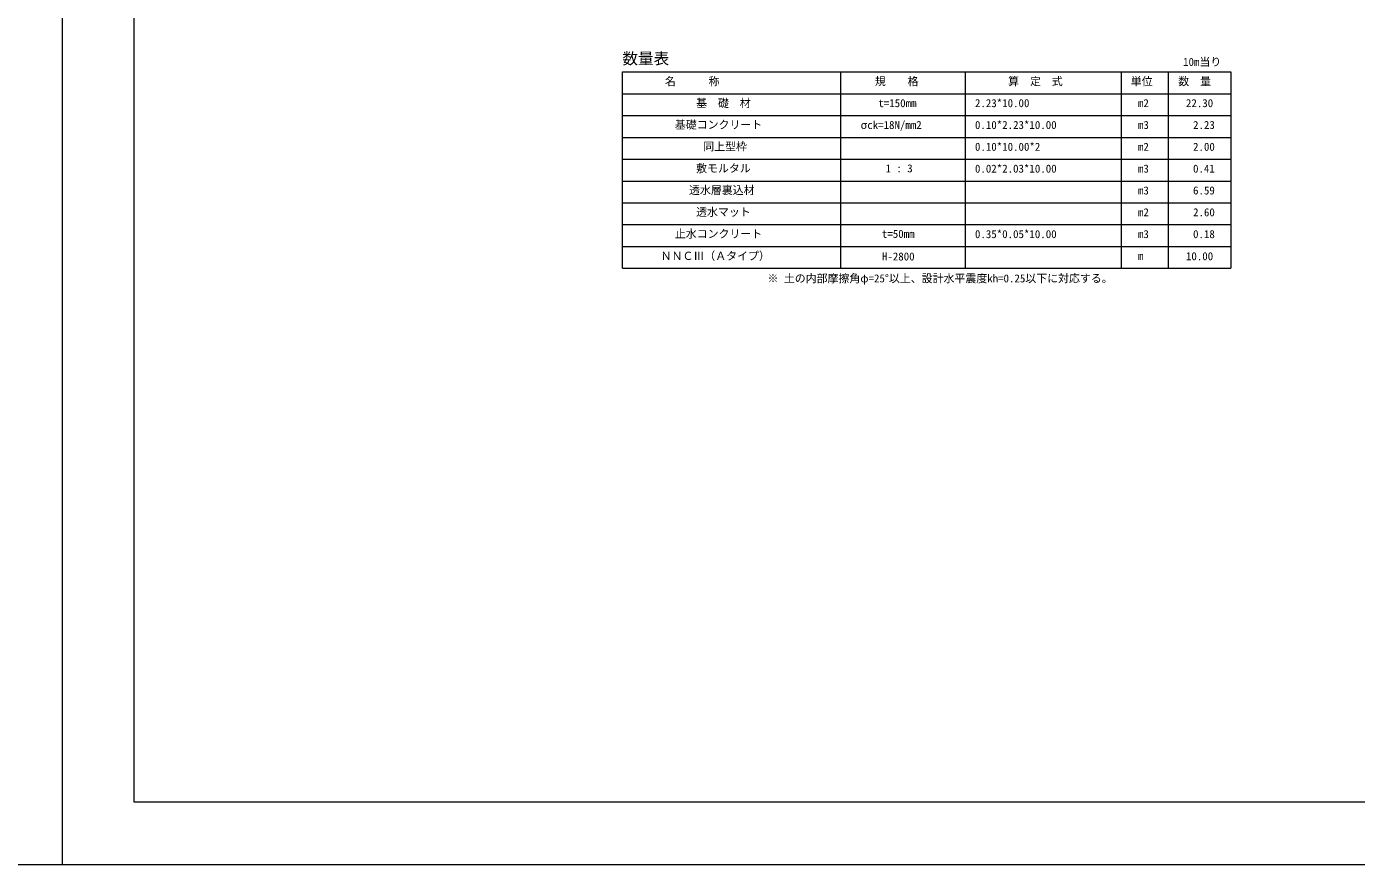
# Model space of a CAD drawing. Units: millimetres, scale not verified. Extents: x -252 to 252048, y 18866 to 78266.
# Drawn here: x 166798 to 209423, y 18866 to 45733 of the extents above; entities that cross this region are included whole.
import ezdxf
from ezdxf.enums import TextEntityAlignment as Align

# ---------------------------------------------------------------- set-up
doc = ezdxf.new("R2010")
doc.units = ezdxf.units.MM
doc.header["$LTSCALE"] = 300
doc.layers.add('D-MTR', color=1, linetype='Continuous')
doc.layers.add('D-MTR-TXT', color=1, linetype='Continuous')
for name, color, linetype, lineweight in [('D-MTR-FRAM', 7, 'Continuous', 18), ('D-TTL(外枠）', 2, 'Continuous', 18), ('DEFPOINTS_3', 7, 'Continuous', 18)]:
    doc.layers.add(name, color=color, linetype=linetype, lineweight=lineweight)
doc.styles.add('ＭＳ ゴシック', font='')
doc.styles.get('ＭＳ ゴシック').set_extended_font_data('MS Gothic')

msp = doc.modelspace()

# ---------------------------------------------------------------- linework, layer by layer
at = {"layer": 'D-MTR-FRAM'}
for p, q in [((185896.5, 44281.2), (205396.5, 44281.2)), ((185896.5, 37981.2), (185896.5, 44281.2)), ((192896.5, 37981.2), (192896.5, 44281.2)), ((196896.5, 37981.2), (196896.5, 44281.2)), ((201896.5, 37981.2), (201896.5, 44281.2)), ((203396.5, 37981.2), (203396.5, 44281.2)), ((203396.5, 37981.2), (203396.5, 44281.2)), ((205396.5, 44281.2), (205396.5, 37981.2)), ((185896.5, 43581.2), (205396.5, 43581.2)), ((185896.5, 42881.2), (205396.5, 42881.2)), ((185896.5, 42181.2), (205396.5, 42181.2)), ((185896.5, 41481.2), (205396.5, 41481.2)), ((185896.5, 40781.2), (205396.5, 40781.2)), ((185896.5, 40081.2), (205396.5, 40081.2)), ((185896.5, 39381.2), (205396.5, 39381.2)), ((185896.5, 38681.2), (205396.5, 38681.2)), ((185896.5, 37981.2), (205396.5, 37981.2))]:
    msp.add_line(p, q, dxfattribs=at)
at = {"layer": 'D-TTL(外枠）'}
for p, q in [((170248.2, 20866.3), (170248.2, 76266.3)), ((249748.2, 20866.3), (170248.2, 20866.3))]:
    msp.add_line(p, q, dxfattribs=at)
at = {"layer": 'DEFPOINTS_3'}
for p, q in [((167948.2, 18866.3), (167948.2, 78266.3)), ((167948.2, 18866.3), (167948.2, 78266.3)), ((83848.2, 18866.3), (167948.2, 18866.3)), ((167948.2, 18866.3), (252048.2, 18866.3))]:
    msp.add_line(p, q, dxfattribs=at)

# ---------------------------------------------------------------- texts
at = {"layer": 'D-MTR', "style": 'ＭＳ ゴシック'}
msp.add_text('数量表', height=366.6, dxfattribs=at).set_placement((185896.5, 44414.6), align=Align.BOTTOM_LEFT)
at = {"layer": 'D-MTR-TXT', "style": 'ＭＳ ゴシック'}
for s, p in [('10m当り', (203868.6, 44394.6)), ('名\u3000\u3000\u3000称', (187259.4, 43772.6)), ('規\u3000\u3000格', (193986.8, 43772.6)), ('算\u3000定\u3000式', (198259.4, 43772.6)), ('単位', (202191.6, 43772.6)), ('数\u3000量', (203714.2, 43772.6)), ('基\u3000礎\u3000材', (188259.4, 43072.6)), ('t=150mm', (194100.5, 43072.6)), ('2.23*10.00', (197196.5, 43072.6)), ('m2', (202421.5, 43072.6)), ('22.30', (203959.4, 43072.6)), ('基礎コンクリート', (187577.2, 42381.6)), ('σck=18N/mm2', (193532, 42372.6)), ('0.10*2.23*10.00', (197196.5, 42372.6)), ('m3', (202421.5, 42372.6)), ('2.23', (204186.8, 42372.6)), ('同上型枠', (188486.8, 41681.6)), ('0.10*10.00*2', (197196.5, 41672.6)), ('m2', (202421.5, 41672.6)), ('2.00', (204186.8, 41672.6)), ('敷モルタル', (188259.4, 40981.6)), ('1 : 3', (194327.9, 40981.6)), ('0.02*2.03*10.00', (197196.5, 40972.6)), ('m3', (202421.5, 40972.6)), ('0.41', (204186.8, 40972.6)), ('透水層裏込材', (188032, 40281.6)), ('m3', (202421.5, 40272.6)), ('6.59', (204186.8, 40272.6)), ('透水マット', (188259.4, 39581.6)), ('m2', (202421.5, 39572.6)), ('2.60', (204186.8, 39572.6)), ('止水コンクリート', (187577.2, 38881.6)), ('0.35*0.05*10.00', (197196.5, 38872.6)), ('t=50mm', (194214.2, 38881.6)), ('m3', (202421.5, 38872.6)), ('0.18', (204186.8, 38872.6)), ('ＮＮＣⅢ（Ａタイプ）', (187122.4, 38172.6)), ('H-2800', (194214.2, 38156.2)), ('m', (202421.5, 38172.6)), ('10.00', (203959.4, 38163.7)), ('※ 土の内部摩擦角φ=25°以上、設計水平震度kh=0.25以下に対応する。', (190546.5, 37453))]:
    msp.add_text(s, height=256.6, dxfattribs=at).set_placement(p, align=Align.BOTTOM_LEFT)

doc.saveas('drawing.dxf')
